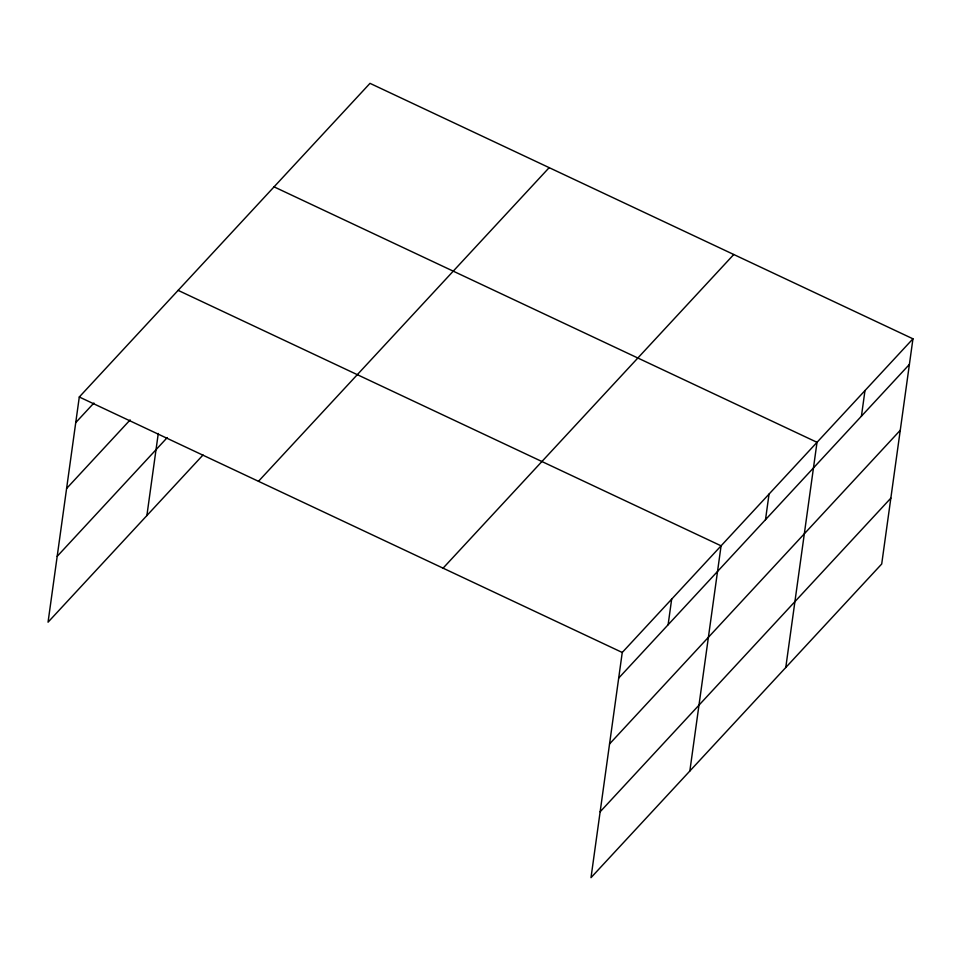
<?xml version="1.0" encoding="UTF-8"?>
<svg xmlns="http://www.w3.org/2000/svg" width="961" height="961" viewBox="0 0 961 961"><rect width="100%" height="100%" fill="white"/><g stroke="black" fill="none" stroke-linecap="round" stroke-linejoin="round"><path stroke-width="1.44" d="M912.95 338.813L622.247 652.471L591.003 877.657L881.705 563.999L912.95 338.813L369.997 83.343L79.295 397.001L48.05 622.187L203.023 454.985M146.889 515.552L158.277 433.459M668.111 624.77L671.667 599.147M689.842 771.01L721.086 545.824L178.133 290.366M765.497 519.685L769.052 494.074M785.774 667.499L817.018 442.312L274.065 186.854M861.428 416.173L864.984 390.562M75.739 422.624L93.902 403.031M66.609 488.476L130.143 419.921M57.192 556.335L167.25 437.579M258.473 481.305L549.175 167.646M443.069 568.167L733.772 254.509M618.692 678.082L909.394 364.423M609.55 743.946L900.253 430.288M600.144 811.793L890.847 498.134M79.295 397.001L622.247 652.471"/></g></svg>
